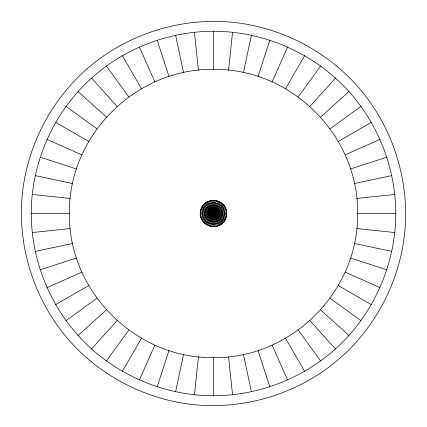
<?xml version="1.0" encoding="UTF-8"?>
<svg xmlns="http://www.w3.org/2000/svg" width="427" height="427" viewBox="0 0 427 427"><rect width="100%" height="100%" fill="white"/><g stroke="black" fill="none" stroke-linecap="round" stroke-linejoin="round"><path stroke-width="0.64" d="M212.411 212.87C217.498 210.207 212.646 218.608 212.411 212.87L202.168 206.962C192.433 224.287 221.538 235.966 226.395 216.238C230.089 196.415 198.63 194.909 200.493 214.866L212.251 213.633L214.343 214.434L222.323 223.294M31.251 213.5C31.246 162.484 53.637 112.194 91.554 78.066C124.759 48.278 168.895 31.336 213.5 31.251C264.516 31.246 314.806 53.637 348.934 91.554C378.722 124.759 395.664 168.895 395.749 213.5C395.754 264.516 373.363 314.806 335.446 348.934C302.241 378.722 258.105 395.664 213.5 395.749C162.484 395.754 112.194 373.363 78.066 335.446C48.278 302.241 31.336 258.105 31.251 213.5L69.387 213.5C68.299 291.363 135.637 358.701 213.5 357.612C291.363 358.701 358.701 291.363 357.612 213.5C358.701 135.637 291.363 68.299 213.5 69.387C135.637 68.299 68.299 135.637 69.387 213.5M194.45 394.751L198.438 356.823M212.043 226.598L213.367 214.749L212.251 213.633L212.988 212.352L208.136 201.459M228.562 70.177L232.55 32.249M214.877 200.391L213.633 212.251L212.251 213.633L213.238 214.728L210.762 226.395M175.609 391.762L183.535 354.463M243.465 72.537L251.391 35.238M157.184 386.825L168.969 350.562M209.427 226.038L213.11 214.696L206.908 224.917M217.647 200.989L213.89 212.304L212.251 213.633L213.5 214.76L213.5 226.684C206.417 226.652 200.311 220.417 200.322 213.42M258.031 76.438L269.816 40.175M214.589 214.13L224.832 220.038C226.577 217.258 227.036 212.902 226.038 209.427L214.696 213.11M139.373 379.993L154.884 345.155M208.179 225.451L212.988 214.648M218.864 201.459L214.012 212.352L212.251 213.633L213.633 214.749L214.877 226.609M272.116 81.845L287.627 47.007M201.459 208.136C205.931 196.858 224.394 198.71 226.406 210.837M225.541 218.864C223.257 223.679 217.695 227.244 212.134 226.507M122.378 371.33L141.444 338.307M220.092 202.083L214.13 212.411L212.251 213.633L213.762 214.728L216.238 226.395M285.556 88.693L304.622 55.67M217.573 226.038L213.89 214.696L212.251 213.633L213.367 212.251L212.198 200.386M218.864 225.541L214.012 214.648L212.251 213.633L213.11 212.304L209.427 200.962M220.092 224.917L214.13 214.589L212.251 213.633L213.238 212.272L210.762 200.605L212.134 200.493M106.376 360.943L128.794 330.087M205.75 224.164L212.763 214.519M214.237 212.481L221.25 202.836M298.206 96.913L320.624 66.057M221.25 224.164L214.237 214.519L212.251 213.633L213.5 212.24L213.5 200.316M91.554 348.934L117.067 320.597M212.657 214.434L204.677 223.294L203.652 222.259M214.343 212.566L222.323 203.706M309.933 106.403L335.446 78.066M212.251 213.633L213.762 212.272L216.238 200.605L217.54 201.058M78.066 335.446L106.403 309.933M203.78 222.253L212.566 214.343M214.434 212.657L223.294 204.677L224.207 205.819M320.597 117.067L348.934 91.554M66.057 320.624L96.913 298.206M202.836 221.25L212.481 214.237M214.519 212.763L224.084 205.809M330.087 128.794L360.943 106.376M55.67 304.622L88.693 285.556M202.083 220.092L212.411 214.13M214.589 212.87L224.917 206.908L225.568 208.211M338.307 141.444L371.33 122.378M47.007 287.627L81.845 272.116M201.459 218.864L212.352 214.012M214.648 212.988L225.451 208.179M345.155 154.884L379.993 139.373M40.175 269.816L76.438 258.031M200.962 217.573L212.304 213.89M350.562 168.969L386.825 157.184M35.238 251.391L72.537 243.465M212.272 213.762L200.605 216.238L200.493 214.866M214.728 213.238L226.294 210.778M354.463 183.535L391.762 175.609M32.249 232.55L70.177 228.562M214.749 213.367L226.609 212.123M356.823 198.438L394.751 194.45M200.418 213.5L212.24 213.5M214.76 213.5L226.684 213.5M357.612 213.5L395.749 213.5M32.249 194.45L70.177 198.438M200.391 212.123L212.251 213.367M214.749 213.633L226.609 214.877M356.823 228.562L394.751 232.55M35.238 175.609L72.537 183.535M200.605 210.762L212.272 213.238M214.728 213.762L226.395 216.238M354.463 243.465L391.762 251.391M40.175 157.184L76.438 168.969M200.962 209.427L212.304 213.11M214.696 213.89L226.038 217.573M350.562 258.031L386.825 269.816M47.007 139.373L81.845 154.884M201.549 208.179L212.352 212.988M214.648 214.012L225.451 218.821M345.155 272.116L379.993 287.627M55.67 122.378L88.693 141.444M338.307 285.556L371.33 304.622M66.057 106.376L96.913 128.794M202.836 205.75L212.481 212.763M214.519 214.237L224.164 221.25M330.087 298.206L360.943 320.624M78.066 91.554L106.403 117.067M203.706 204.677L212.566 212.657M214.434 214.343L223.294 222.323M320.597 309.933L348.934 335.446M91.554 78.066L117.067 106.403M204.677 203.706L212.657 212.566M309.933 320.597L335.446 348.934M106.376 66.057L128.794 96.913M205.75 202.836L212.763 212.481M298.206 330.087L320.624 360.943M122.378 55.67L141.444 88.693M212.87 212.411L206.908 202.083M285.556 338.307L304.622 371.33M139.373 47.007L154.884 81.845M272.116 345.155L287.627 379.993M157.184 40.175L168.969 76.438M258.031 350.562L269.816 386.825M175.609 35.238L183.535 72.537M243.465 354.463L251.391 391.762M194.45 32.249L198.438 70.177M228.562 356.823L232.55 394.751M213.5 31.251L213.5 69.387M213.5 357.612L213.5 395.749M22.401 193.415C16.77 246.907 34.704 302.108 70.706 342.075C102.24 376.966 146.648 399.592 193.415 404.599C246.907 410.23 302.108 392.296 342.075 356.294C376.966 324.76 399.592 280.352 404.599 233.585C410.23 180.093 392.296 124.892 356.294 84.925C324.76 50.034 280.352 27.408 233.585 22.401C180.093 16.77 124.892 34.704 84.925 70.706C50.034 102.24 27.408 146.648 22.401 193.415M202.654 212.358C200.898 226.459 223.134 228.797 224.346 214.642C226.102 200.541 203.866 198.203 202.654 212.358M204.939 212.598C203.268 223.583 221.41 225.488 222.061 214.402C223.732 203.417 205.59 201.512 204.939 212.598M207.319 212.849C206.113 220.78 219.216 222.157 219.681 214.151C220.887 206.22 207.784 204.843 207.319 212.849M209.764 213.105C209.033 217.903 216.953 218.736 217.236 213.895C217.967 209.097 210.047 208.264 209.764 213.105"/></g></svg>
